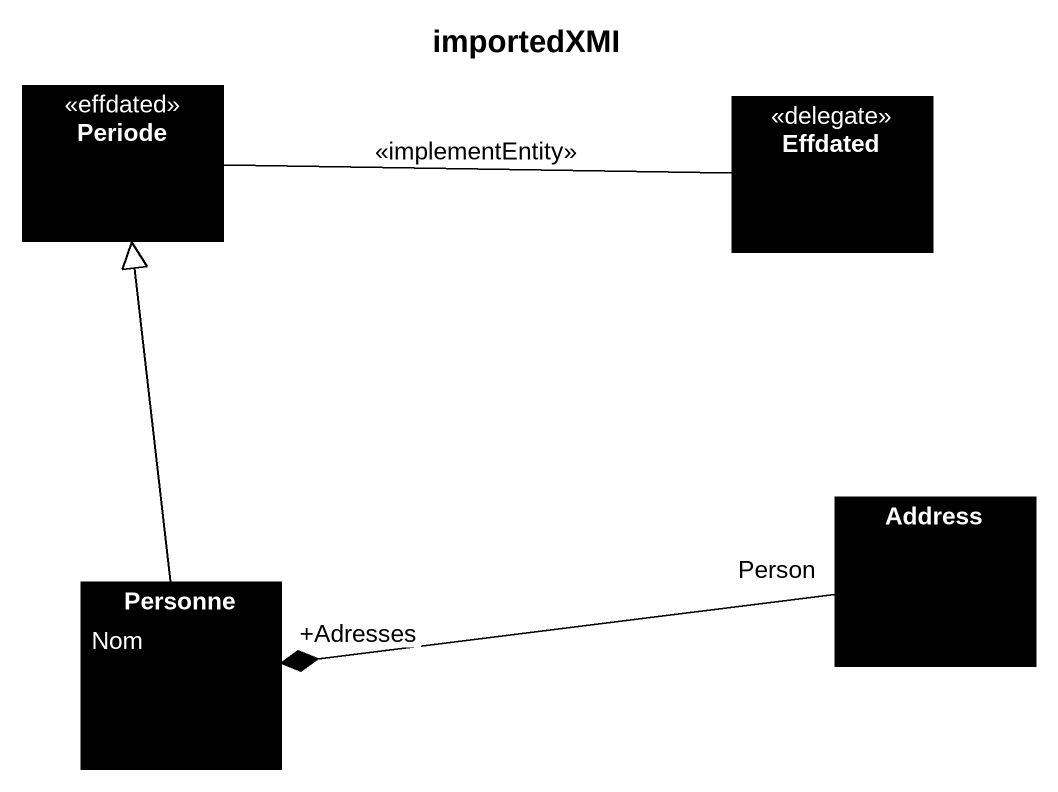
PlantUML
@startuml
title importedXMI
hide circle
hide empty members
class Periode <<effdated>> #000000
class Effdated <<delegate>> #000000
class Personne #000000 {
  Nom
}
class Address #000000
Periode -right- Effdated : <<implementEntity>>
Personne -up-|> Periode
Personne "+Adresses" *-right- "Person" Address
@enduml
